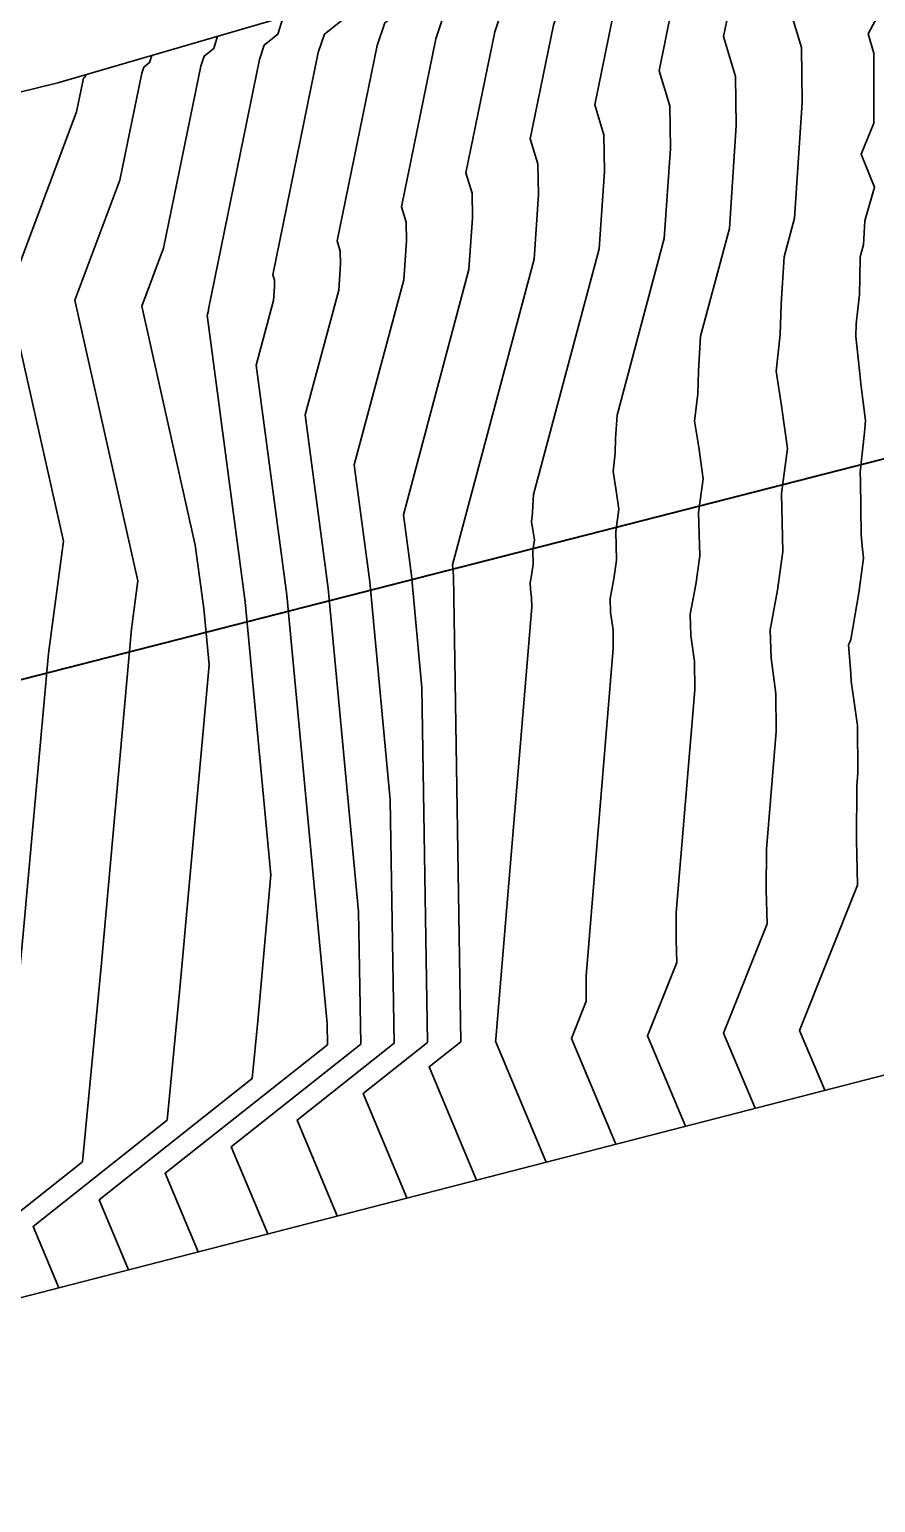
# Model space of a CAD drawing. Header units: metres. Extents: x 419533 to 423558, y 4805342 to 4807578.
# Drawn here: x 420364.56 to 420389.65, y 4805678.51 to 4805722.23 of the extents above; entities that cross this region are included whole.
import ezdxf

# ---------------------------------------------------------------- set-up
doc = ezdxf.new("R2010")
doc.units = ezdxf.units.M
doc.linetypes.add('PHANTOM', pattern=[2.5, 1.25, -0.25, 0.25, -0.25, 0.25, -0.25])
for name, color, linetype in [('C-TINN-BNDY', 110, 'Continuous'), ('C-TOPO-MAJR', 9, 'Continuous'), ('C-TOPO-MINR', 8, 'Continuous'), ('LS', 7, 'Continuous')]:
    doc.layers.add(name, color=color, linetype=linetype)
doc.styles.get("Standard").update_dxf_attribs({"font": 'simplex.shx'})

# ---------------------------------------------------------------- blocks, each defined once
blk = doc.blocks.new('AN30 +3 +0')
at = {"linetype": 'PHANTOM', "flags": 128}
for points in [[(0, -11.38231219258159), (0, 11.38231219723821)], [(-11.38231219508452, 2.793967723846436e-09), (11.38231219508452, 2.793967723846436e-09)]]:
    blk.add_lwpolyline(points, dxfattribs=at)
at = {"flags": 128}
blk.add_lwpolyline([(-4.998852019547485, -5.177232140675187), (-4.998852019547485, 5.1772321453318), (5.355612266052049, 5.1772321453318), (5.355612266052049, -5.177232140675187)], close=True, dxfattribs=at)
at = {"layer": 'LS', "insert": (-3.273187459330074, -0.3826381992548704), "char_height": 0.5157699281218149, "width": 9.13591657892082, "attachment_point": 1}
blk.add_mtext('AN30\\PBase +3 Leg +0', dxfattribs=at)
blk = doc.blocks.new('tower_bases_layout_1')
at = {"color": 31, "lineweight": 30, "true_color": 0xffbd7a, "elevation": 1718.013}
blk.add_lwpolyline([(423449.834, 4807399.592), (423130.593, 4807500.114), (421950.92, 4806612.998), (421795.045, 4806430.988), (421305.015, 4806147.038), (421305.015, 4806147.038), (420630.083, 4805770.97), (419765.157, 4805549.54), (419617.356, 4805580.088)], dxfattribs=at)
at = {"rotation": 14.35989259}
blk.add_blockref('AN30 +3 +0', (420399.54, 4805711.949999997, 1609.61), dxfattribs=at)
blk = doc.blocks.new('leg_extensions_profiles_1')
at = {"layer": 'C-TINN-BNDY', "color": 110, "linetype": 'Continuous', "lineweight": -3, "flags": 128}
for points in [[(420296.26, 4805703.792), (420365.403, 4805720.646), (420443.813, 4805743.55), (420493.397, 4805756.88), (420571.485, 4805773.595), (420628.982, 4805788.722), (420632.063, 4805789.238), (420633.817, 4805789.509), (420719.216, 4805820.939), (420765.286, 4805867.431), (420766.098, 4805868.385), (420768.036, 4805869.978), (420852.275, 4805909.574), (420915.396, 4805955.503), (420993.872, 4805994.451), (421033.053, 4806016.161), (421101.011, 4806050.421)], [(421153.82, 4806042.891), (421085.295, 4806009.979), (421037.348, 4805986.37), (420994.894, 4805949.359), (420921.637, 4805915.578), (420890.205, 4805900.173), (420841.568, 4805872.688), (420793.968, 4805840.145), (420761.057, 4805805.542), (420694.272, 4805788.321), (420637.63, 4805756.679), (420635.977, 4805756.526), (420540.025, 4805730.054), (420500.491, 4805719.481), (420422.087, 4805699.837), (420396.243, 4805692.836), (420350.788, 4805681.109)]]:
    blk.add_lwpolyline(points, dxfattribs=at)
at = {"layer": 'C-TOPO-MAJR', "color": 9, "linetype": 'Continuous', "lineweight": -3, "flags": 128}
for points, elevation in [([(420389.6494347826, 4805722.511328063), (420389.4306248109, 4805722.101945537), (420389.598741403, 4805721.528574965), (420389.602845383, 4805720.955488904), (420389.6035251216, 4805720.607270665), (420389.6024036095, 4805719.450366694), (420389.2279634465, 4805718.527409921), (420389.4700479303, 4805717.913511982), (420389.621439222, 4805717.547685576), (420389.3381656441, 4805716.546601227), (420389.2963868195, 4805715.840372493), (420389.1914615385, 4805715.481506936), (420389.1827002725, 4805714.860326976), (420389.1729243697, 4805714.367915967), (420389.0801815824, 4805713.492775616), (420389.0644106335, 4805713.11586199), (420389.1780972644, 4805712.10562614), (420389.2119191177, 4805711.709716911), (420389.3565812897, 4805710.628940962), (420389.3222593828, 4805710.265546288), (420389.1938364279, 4805709.089007958), (420389.2079925986, 4805708.812481908), (420389.2213392857, 4805707.240092391), (420389.2572943425, 4805706.891433487), (420389.2945369497, 4805706.536139151), (420389.1566417157, 4805705.5078873), (420388.9156156069, 4805704.121094412), (420388.8810347891, 4805704.024134715), (420388.8532459628, 4805703.96303851), (420388.9224018692, 4805703.120093458), (420388.9299152542, 4805702.886329298), (420389.1143715891, 4805701.577182986), (420389.1269453898, 4805700.163363673), (420389.0955215403, 4805699.783622383), (420389.0852920804, 4805698.176470099), (420389.1195845881, 4805696.8332345), (420387.3981627907, 4805692.522930233), (420388.1436628504, 4805690.746440507)], 1605), ([(420381.8407543353, 4805725.447560072), (420381.4492231362, 4805724.193536133), (420380.4512711892, 4805723.40556252), (420380.1023868972, 4805722.360872779), (420379.4122509185, 4805718.986164469), (420379.6396963385, 4805718.240201052), (420379.652184007, 4805717.328349384), (420379.5225861783, 4805715.410967832), (420377.1001486381, 4805706.342796109), (420377.1152547811, 4805706.228554765), (420377.1352160639, 4805706.016057303), (420377.347063215, 4805692.180936203), (420376.4100713574, 4805691.437912066), (420377.8181437918, 4805688.082545182)], 1600), ([(420367.4926247331, 4805685.418649857), (420366.6224361839, 4805687.492266078), (420371.164571862, 4805691.094129228), (420371.3267130811, 4805692.79354954), (420371.7181077815, 4805697.143091348), (420370.9575180971, 4805705.239934566), (420369.8316661479, 4805713.754274707), (420369.8660540625, 4805713.883002697), (420369.8678937793, 4805713.910221048), (420369.8677165096, 4805713.923165314), (420369.8644877891, 4805713.9337547), (420371.3797504759, 4805721.343264911), (420371.5216063487, 4805721.768034321), (420371.9273722365, 4805722.088423307), (420372.086568283, 4805722.598307715)], 1595)]:
    blk.add_lwpolyline(points, dxfattribs=dict(at, elevation=elevation))
at = {"layer": 'C-TOPO-MINR', "color": 8, "linetype": 'Continuous', "lineweight": -3, "flags": 128}
for points, elevation in [([(420387.0504614221, 4805723.028092285), (420387.4572802017, 4805721.693829643), (420387.4796161891, 4805720.062852054), (420387.2478118709, 4805716.63333994), (420386.9393780298, 4805715.478746275), (420386.8560056351, 4805714.079582142), (420386.8257947785, 4805713.179586133), (420386.7022329461, 4805712.088929673), (420386.8651666667, 4805711.061076856), (420387.0413433643, 4805709.796888936), (420386.8633140601, 4805708.457577555), (420386.9067373781, 4805706.732754496), (420386.7452733078, 4805705.590851426), (420386.5242216952, 4805704.411823882), (420386.5513841808, 4805703.566716707), (420386.69844061, 4805702.523009631), (420386.7084649783, 4805701.39585279), (420386.4194685921, 4805697.903477979), (420386.4117755715, 4805696.694826137), (420386.4375651018, 4805695.684651683), (420385.1429773727, 4805692.443106223), (420386.0785590387, 4805690.213661443)], 1604), ([(420385.33596875, 4805722.9714375), (420385.1409087962, 4805722.017610331), (420385.5028842359, 4805720.830422495), (420385.5227581436, 4805719.379226387), (420385.3165054477, 4805716.327746913), (420384.4621710029, 4805713.129624639), (420384.4000021673, 4805712.086300824), (420384.3774746416, 4805711.415194949), (420384.2853374868, 4805710.601918057), (420384.4068333334, 4805709.835472366), (420384.5382041567, 4805708.892797142), (420384.4054518882, 4805707.894104118), (420384.437831636, 4805706.607944096), (420384.3174316731, 4805705.756453809), (420384.1525986802, 4805704.877280677), (420384.1728531074, 4805704.247104116), (420384.2825096308, 4805703.468836276), (420384.2899845667, 4805702.628341908), (420383.7434156438, 4805696.023333575), (420383.7382590626, 4805695.213182176), (420383.7555456156, 4805694.536068867), (420382.8877919547, 4805692.363282213), (420384.013455227, 4805689.680882378)], 1603), ([(420383.5914414657, 4805722.767915927), (420383.2313561703, 4805721.007128377), (420383.5484882701, 4805719.967015347), (420383.5659000981, 4805718.695600719), (420383.3851990246, 4805716.022153886), (420381.984963976, 4805710.780503002), (420381.9439986997, 4805710.093019506), (420381.9291545046, 4805709.650803766), (420381.8684420275, 4805709.114906441), (420381.9485, 4805708.609867875), (420382.0350649491, 4805707.988705347), (420381.9475897162, 4805707.330630681), (420381.9689258938, 4805706.483133694), (420381.8895900383, 4805705.922056193), (420381.7809756651, 4805705.342737472), (420381.7943220339, 4805704.927491525), (420381.8665786517, 4805704.414662921), (420381.8715041552, 4805703.860831025), (420381.0673626956, 4805694.14318917), (420381.0647425537, 4805693.731538213), (420381.0735261293, 4805693.38748605), (420380.6326065368, 4805692.283458203), (420381.9483514152, 4805689.148103312)], 1602), ([(420381.8469141815, 4805722.564394353), (420381.3218035444, 4805719.996646423), (420381.5940923043, 4805719.103608199), (420381.6090420525, 4805718.011975052), (420381.4538926014, 4805715.716560859), (420379.5077569491, 4805708.431381365), (420379.4879952319, 4805708.099738188), (420379.4808343677, 4805707.886412582), (420379.4515465681, 4805707.627894825), (420379.4901666667, 4805707.384263385), (420379.5319257415, 4805707.084613552), (420379.4897275443, 4805706.767157244), (420379.5000201517, 4805706.358323294), (420379.4617484036, 4805706.087658578), (420379.4093526501, 4805705.808194267), (420379.4157909605, 4805705.607878935), (420379.4506476726, 4805705.360489566), (420379.4530237436, 4805705.093320142), (420378.3913097473, 4805692.263044766), (420378.3912260448, 4805692.249894251), (420378.391506643, 4805692.238903233), (420378.3774211188, 4805692.203634192), (420379.8832476035, 4805688.615324247)], 1601), ([(420379.8899171249, 4805724.877709601), (420379.5448529563, 4805723.772513567), (420378.6653382211, 4805723.07805688), (420378.3578596129, 4805722.157351206), (420377.5026982926, 4805717.975682516), (420377.6853003727, 4805717.376793904), (420377.6953259615, 4805716.644723717), (420377.5912797551, 4805715.105374805), (420375.6464521401, 4805707.825091829), (420375.8837074443, 4805706.030830725), (420376.1972170033, 4805702.693370597), (420376.3585039752, 4805692.160187706), (420374.4525443227, 4805690.648782869), (420375.75303998, 4805687.549766117)], 1599), ([(420377.9390799144, 4805724.307859129), (420377.6404827763, 4805723.351491002), (420376.879405253, 4805722.750551241), (420376.6133323287, 4805721.953829632), (420375.5931456668, 4805716.965200562), (420375.7309044069, 4805716.513386757), (420375.7384679159, 4805715.96109805), (420375.659973332, 4805714.799781778), (420374.1927556421, 4805709.307387548), (420374.6521601075, 4805705.833106685), (420375.2592179427, 4805699.370683889), (420375.3699447353, 4805692.139439208), (420372.495017288, 4805689.859653671), (420373.6879361683, 4805687.016987052)], 1598), ([(420375.988242704, 4805723.738008658), (420375.7361125964, 4805722.930468437), (420375.0934722849, 4805722.423045601), (420374.8688050444, 4805721.750308058), (420373.6835930409, 4805715.954718607), (420373.7765084411, 4805715.649979609), (420373.7816098704, 4805715.277472382), (420373.7286669088, 4805714.494188751), (420372.739059144, 4805710.789683268), (420373.4206127707, 4805705.635382646), (420374.3212188821, 4805696.047997181), (420374.3813854955, 4805692.118690711), (420370.5374902533, 4805689.070524474), (420371.6228323565, 4805686.484207987)], 1597), ([(420369.5577285448, 4805685.951428922), (420368.5799632185, 4805688.281395276), (420373.3928262556, 4805692.097942214), (420373.3832198216, 4805692.725310474), (420372.1890654339, 4805705.437658606), (420371.2853626459, 4805712.271978988), (420371.7973604857, 4805714.188595724), (420371.8247518248, 4805714.593846715), (420371.8221124753, 4805714.786572462), (420371.774040415, 4805714.944236654), (420373.1242777602, 4805721.546786484), (420373.3075393168, 4805722.095539961), (420373.8317424164, 4805722.509445872), (420374.0374054935, 4805723.168158187)], 1596), ([(420365.4275209213, 4805684.885870792), (420364.6649091491, 4805686.703136881), (420368.6455247781, 4805689.859720867), (420369.0078403417, 4805693.657190946), (420369.882438376, 4805703.376537458), (420369.7259707602, 4805705.042210527), (420369.4768230834, 4805706.926408594), (420367.8881650029, 4805714.021206694), (420368.5306159809, 4805715.73830471), (420369.6352231916, 4805721.139743337), (420369.7356733806, 4805721.440528682), (420370.0230020565, 4805721.667400742), (420370.1357310726, 4805722.028457244)], 1594), ([(420363.3624171097, 4805684.353091727), (420362.7073821144, 4805685.914007684), (420366.1264776941, 4805688.625312507), (420366.6889676024, 4805694.520832353), (420367.582031394, 4805704.445387529), (420367.771975418, 4805705.863527295), (420365.9066617733, 4805714.193843218), (420367.2414090638, 4805717.761262373), (420367.8906959074, 4805720.936221763), (420367.9497404125, 4805721.113023042), (420368.1186318766, 4805721.246378178), (420368.1848938621, 4805721.458606772)], 1593), ([(420361.2973132979, 4805683.820312662), (420360.7498550797, 4805685.124878487), (420363.6074306102, 4805687.390904146), (420364.370094863, 4805695.38447376), (420365.1191857719, 4805703.709068405), (420365.5654645111, 4805707.041027019), (420363.9251585437, 4805714.366479741), (420365.9522021467, 4805719.784220035), (420366.1461686231, 4805720.732700191), (420366.1638074444, 4805720.785517402), (420366.2142616967, 4805720.825355613), (420366.2340566517, 4805720.8887563)], 1592)]:
    blk.add_lwpolyline(points, dxfattribs=dict(at, elevation=elevation))

msp = doc.modelspace()

# ---------------------------------------------------------------- linework, layer by layer
at = {"layer": 'C-TOPO-MAJR', "color": 9, "linetype": 'Continuous', "lineweight": -3, "flags": 128}
for points, elevation in [([(420381.8407543353, 4805725.447560072), (420381.4492231362, 4805724.193536133), (420380.4512711892, 4805723.40556252), (420380.1023868972, 4805722.360872779), (420379.4122509185, 4805718.986164469), (420379.6396963385, 4805718.240201052), (420379.652184007, 4805717.328349384), (420379.5225861783, 4805715.410967832), (420377.1001486381, 4805706.342796109), (420377.1152547811, 4805706.228554765), (420377.1352160639, 4805706.016057303), (420377.347063215, 4805692.180936203), (420376.4100713574, 4805691.437912066), (420377.8181437918, 4805688.082545182)], 1600), ([(420367.4926247331, 4805685.418649857), (420366.6224361839, 4805687.492266078), (420371.164571862, 4805691.094129228), (420371.3267130811, 4805692.79354954), (420371.7181077815, 4805697.143091348), (420370.9575180971, 4805705.239934566), (420369.8316661479, 4805713.754274707), (420369.8660540625, 4805713.883002697), (420369.8678937793, 4805713.910221048), (420369.8677165096, 4805713.923165314), (420369.8644877891, 4805713.9337547), (420371.3797504759, 4805721.343264911), (420371.5216063487, 4805721.768034321), (420371.9273722365, 4805722.088423307), (420372.086568283, 4805722.598307715)], 1595), ([(420389.6494347826, 4805722.511328063), (420389.4306248109, 4805722.101945537), (420389.598741403, 4805721.528574965), (420389.602845383, 4805720.955488904), (420389.6035251216, 4805720.607270665), (420389.6024036095, 4805719.450366694), (420389.2279634465, 4805718.527409921), (420389.4700479303, 4805717.913511982), (420389.621439222, 4805717.547685576), (420389.3381656441, 4805716.546601227), (420389.2963868195, 4805715.840372493), (420389.1914615385, 4805715.481506936), (420389.1827002725, 4805714.860326976), (420389.1729243697, 4805714.367915967), (420389.0801815824, 4805713.492775616), (420389.0644106335, 4805713.11586199), (420389.1780972644, 4805712.10562614), (420389.2119191177, 4805711.709716911), (420389.3565812897, 4805710.628940962), (420389.3222593828, 4805710.265546288), (420389.1938364279, 4805709.089007958), (420389.2079925986, 4805708.812481908), (420389.2213392857, 4805707.240092391), (420389.2572943425, 4805706.891433487), (420389.2945369497, 4805706.536139151), (420389.1566417157, 4805705.5078873), (420388.9156156069, 4805704.121094412), (420388.8810347891, 4805704.024134715), (420388.8532459628, 4805703.96303851), (420388.9224018692, 4805703.120093458), (420388.9299152542, 4805702.886329298), (420389.1143715891, 4805701.577182986), (420389.1269453898, 4805700.163363673), (420389.0955215403, 4805699.783622383), (420389.0852920804, 4805698.176470099), (420389.1195845881, 4805696.8332345), (420387.3981627907, 4805692.522930233), (420388.1436628504, 4805690.746440507)], 1605)]:
    msp.add_lwpolyline(points, dxfattribs=dict(at, elevation=elevation))
at = {"layer": 'C-TOPO-MINR', "color": 8, "linetype": 'Continuous', "lineweight": -3, "flags": 128}
for points, elevation in [([(420379.8899171249, 4805724.877709601), (420379.5448529563, 4805723.772513567), (420378.6653382211, 4805723.07805688), (420378.3578596129, 4805722.157351206), (420377.5026982926, 4805717.975682516), (420377.6853003727, 4805717.376793904), (420377.6953259615, 4805716.644723717), (420377.5912797551, 4805715.105374805), (420375.6464521401, 4805707.825091829), (420375.8837074443, 4805706.030830725), (420376.1972170033, 4805702.693370597), (420376.3585039752, 4805692.160187706), (420374.4525443227, 4805690.648782869), (420375.75303998, 4805687.549766117)], 1599), ([(420377.9390799144, 4805724.307859129), (420377.6404827763, 4805723.351491002), (420376.879405253, 4805722.750551241), (420376.6133323287, 4805721.953829632), (420375.5931456668, 4805716.965200562), (420375.7309044069, 4805716.513386757), (420375.7384679159, 4805715.96109805), (420375.659973332, 4805714.799781778), (420374.1927556421, 4805709.307387548), (420374.6521601075, 4805705.833106685), (420375.2592179427, 4805699.370683889), (420375.3699447353, 4805692.139439208), (420372.495017288, 4805689.859653671), (420373.6879361683, 4805687.016987052)], 1598), ([(420375.988242704, 4805723.738008658), (420375.7361125964, 4805722.930468437), (420375.0934722849, 4805722.423045601), (420374.8688050444, 4805721.750308058), (420373.6835930409, 4805715.954718607), (420373.7765084411, 4805715.649979609), (420373.7816098704, 4805715.277472382), (420373.7286669088, 4805714.494188751), (420372.739059144, 4805710.789683268), (420373.4206127707, 4805705.635382646), (420374.3212188821, 4805696.047997181), (420374.3813854955, 4805692.118690711), (420370.5374902533, 4805689.070524474), (420371.6228323565, 4805686.484207987)], 1597), ([(420369.5577285448, 4805685.951428922), (420368.5799632185, 4805688.281395276), (420373.3928262556, 4805692.097942214), (420373.3832198216, 4805692.725310474), (420372.1890654339, 4805705.437658606), (420371.2853626459, 4805712.271978988), (420371.7973604857, 4805714.188595724), (420371.8247518248, 4805714.593846715), (420371.8221124753, 4805714.786572462), (420371.774040415, 4805714.944236654), (420373.1242777602, 4805721.546786484), (420373.3075393168, 4805722.095539961), (420373.8317424164, 4805722.509445872), (420374.0374054935, 4805723.168158187)], 1596), ([(420383.5914414657, 4805722.767915927), (420383.2313561703, 4805721.007128377), (420383.5484882701, 4805719.967015347), (420383.5659000981, 4805718.695600719), (420383.3851990246, 4805716.022153886), (420381.984963976, 4805710.780503002), (420381.9439986997, 4805710.093019506), (420381.9291545046, 4805709.650803766), (420381.8684420275, 4805709.114906441), (420381.9485, 4805708.609867875), (420382.0350649491, 4805707.988705347), (420381.9475897162, 4805707.330630681), (420381.9689258938, 4805706.483133694), (420381.8895900383, 4805705.922056193), (420381.7809756651, 4805705.342737472), (420381.7943220339, 4805704.927491525), (420381.8665786517, 4805704.414662921), (420381.8715041552, 4805703.860831025), (420381.0673626956, 4805694.14318917), (420381.0647425537, 4805693.731538213), (420381.0735261293, 4805693.38748605), (420380.6326065368, 4805692.283458203), (420381.9483514152, 4805689.148103312)], 1602), ([(420385.33596875, 4805722.9714375), (420385.1409087962, 4805722.017610331), (420385.5028842359, 4805720.830422495), (420385.5227581436, 4805719.379226387), (420385.3165054477, 4805716.327746913), (420384.4621710029, 4805713.129624639), (420384.4000021673, 4805712.086300824), (420384.3774746416, 4805711.415194949), (420384.2853374868, 4805710.601918057), (420384.4068333334, 4805709.835472366), (420384.5382041567, 4805708.892797142), (420384.4054518882, 4805707.894104118), (420384.437831636, 4805706.607944096), (420384.3174316731, 4805705.756453809), (420384.1525986802, 4805704.877280677), (420384.1728531074, 4805704.247104116), (420384.2825096308, 4805703.468836276), (420384.2899845667, 4805702.628341908), (420383.7434156438, 4805696.023333575), (420383.7382590626, 4805695.213182176), (420383.7555456156, 4805694.536068867), (420382.8877919547, 4805692.363282213), (420384.013455227, 4805689.680882378)], 1603), ([(420387.0504614221, 4805723.028092285), (420387.4572802017, 4805721.693829643), (420387.4796161891, 4805720.062852054), (420387.2478118709, 4805716.63333994), (420386.9393780298, 4805715.478746275), (420386.8560056351, 4805714.079582142), (420386.8257947785, 4805713.179586133), (420386.7022329461, 4805712.088929673), (420386.8651666667, 4805711.061076856), (420387.0413433643, 4805709.796888936), (420386.8633140601, 4805708.457577555), (420386.9067373781, 4805706.732754496), (420386.7452733078, 4805705.590851426), (420386.5242216952, 4805704.411823882), (420386.5513841808, 4805703.566716707), (420386.69844061, 4805702.523009631), (420386.7084649783, 4805701.39585279), (420386.4194685921, 4805697.903477979), (420386.4117755715, 4805696.694826137), (420386.4375651018, 4805695.684651683), (420385.1429773727, 4805692.443106223), (420386.0785590387, 4805690.213661443)], 1604), ([(420381.8469141815, 4805722.564394353), (420381.3218035444, 4805719.996646423), (420381.5940923043, 4805719.103608199), (420381.6090420525, 4805718.011975052), (420381.4538926014, 4805715.716560859), (420379.5077569491, 4805708.431381365), (420379.4879952319, 4805708.099738188), (420379.4808343677, 4805707.886412582), (420379.4515465681, 4805707.627894825), (420379.4901666667, 4805707.384263385), (420379.5319257415, 4805707.084613552), (420379.4897275443, 4805706.767157244), (420379.5000201517, 4805706.358323294), (420379.4617484036, 4805706.087658578), (420379.4093526501, 4805705.808194267), (420379.4157909605, 4805705.607878935), (420379.4506476726, 4805705.360489566), (420379.4530237436, 4805705.093320142), (420378.3913097473, 4805692.263044766), (420378.3912260448, 4805692.249894251), (420378.391506643, 4805692.238903233), (420378.3774211188, 4805692.203634192), (420379.8832476035, 4805688.615324247)], 1601), ([(420365.4275209213, 4805684.885870792), (420364.6649091491, 4805686.703136881), (420368.6455247781, 4805689.859720867), (420369.0078403417, 4805693.657190946), (420369.882438376, 4805703.376537458), (420369.7259707602, 4805705.042210527), (420369.4768230834, 4805706.926408594), (420367.8881650029, 4805714.021206694), (420368.5306159809, 4805715.73830471), (420369.6352231916, 4805721.139743337), (420369.7356733806, 4805721.440528682), (420370.0230020565, 4805721.667400742), (420370.1357310726, 4805722.028457244)], 1594), ([(420363.3624171097, 4805684.353091727), (420362.7073821144, 4805685.914007684), (420366.1264776941, 4805688.625312507), (420366.6889676024, 4805694.520832353), (420367.582031394, 4805704.445387529), (420367.771975418, 4805705.863527295), (420365.9066617733, 4805714.193843218), (420367.2414090638, 4805717.761262373), (420367.8906959074, 4805720.936221763), (420367.9497404125, 4805721.113023042), (420368.1186318766, 4805721.246378178), (420368.1848938621, 4805721.458606772)], 1593), ([(420361.2973132979, 4805683.820312662), (420360.7498550797, 4805685.124878487), (420363.6074306102, 4805687.390904146), (420364.370094863, 4805695.38447376), (420365.1191857719, 4805703.709068405), (420365.5654645111, 4805707.041027019), (420363.9251585437, 4805714.366479741), (420365.9522021467, 4805719.784220035), (420366.1461686231, 4805720.732700191), (420366.1638074444, 4805720.785517402), (420366.2142616967, 4805720.825355613), (420366.2340566517, 4805720.8887563)], 1592)]:
    msp.add_lwpolyline(points, dxfattribs=dict(at, elevation=elevation))

# ---------------------------------------------------------------- block references
for name in ['leg_extensions_profiles_1', 'tower_bases_layout_1']:
    msp.add_blockref(name, (0, 0))

doc.saveas('drawing.dxf')
